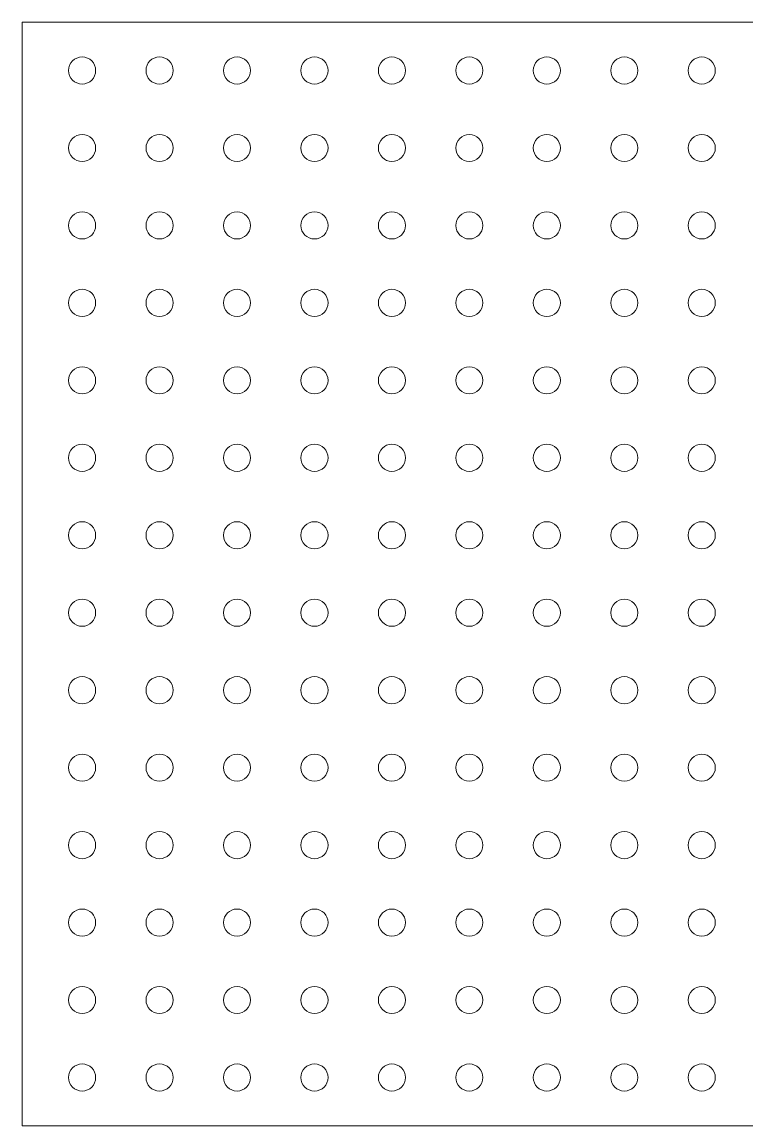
# Model space of a CAD drawing. Extents: x 1000 to 49000, y 2919 to 77300.
# Drawn here: x 30000 to 31872, y 64625 to 67475 of the extents above; entities that cross this region are included whole.
import ezdxf

# ---------------------------------------------------------------- set-up
doc = ezdxf.new("R2010")
doc.units = 13
doc.layers.add('Inner', color=4, linetype='Continuous', lineweight=0, true_color=0x00ffff)
doc.layers.add('Outer', color=1, linetype='Continuous', lineweight=0, true_color=0xff0000)

msp = doc.modelspace()

# ---------------------------------------------------------------- linework, layer by layer
at = {"layer": 'Inner'}
msp.add_lwpolyline([(31910, 64625), (31910, 67475), (30000, 67475), (30000, 64625), (31910, 64625)], dxfattribs=at)
at = {"layer": 'Outer'}
for centre in [(30155, 67350), (30355, 67350), (30555, 67350), (30755, 67350), (30955, 67350), (31155, 67350), (31355, 67350), (31555, 67350), (31755, 67350), (30155, 67150), (30355, 67150), (30555, 67150), (30755, 67150), (30955, 67150), (31155, 67150), (31355, 67150), (31555, 67150), (31755, 67150), (30155, 66950), (30355, 66950), (30555, 66950), (30755, 66950), (30955, 66950), (31155, 66950), (31355, 66950), (31555, 66950), (31755, 66950), (30155, 66750), (30355, 66750), (30555, 66750), (30755, 66750), (30955, 66750), (31155, 66750), (31355, 66750), (31555, 66750), (31755, 66750), (30155, 66550), (30355, 66550), (30555, 66550), (30755, 66550), (30955, 66550), (31155, 66550), (31355, 66550), (31555, 66550), (31755, 66550), (30155, 66350), (30355, 66350), (30555, 66350), (30755, 66350), (30955, 66350), (31155, 66350), (31355, 66350), (31555, 66350), (31755, 66350), (30155, 66150), (30355, 66150), (30555, 66150), (30755, 66150), (30955, 66150), (31155, 66150), (31355, 66150), (31555, 66150), (31755, 66150), (30155, 65950), (30355, 65950), (30555, 65950), (30755, 65950), (30955, 65950), (31155, 65950), (31355, 65950), (31555, 65950), (31755, 65950), (30155, 65750), (30355, 65750), (30555, 65750), (30755, 65750), (30955, 65750), (31155, 65750), (31355, 65750), (31555, 65750), (31755, 65750), (30155, 65550), (30355, 65550), (30555, 65550), (30755, 65550), (30955, 65550), (31155, 65550), (31355, 65550), (31555, 65550), (31755, 65550), (30155, 65350), (30355, 65350), (30555, 65350), (30755, 65350), (30955, 65350), (31155, 65350), (31355, 65350), (31555, 65350), (31755, 65350), (30155, 65150), (30355, 65150), (30555, 65150), (30755, 65150), (30955, 65150), (31155, 65150), (31355, 65150), (31555, 65150), (31755, 65150), (30155, 64950), (30355, 64950), (30555, 64950), (30755, 64950), (30955, 64950), (31155, 64950), (31355, 64950), (31555, 64950), (31755, 64950), (30155, 64750), (30355, 64750), (30555, 64750), (30755, 64750), (30955, 64750), (31155, 64750), (31355, 64750), (31555, 64750), (31755, 64750)]:
    msp.add_circle(centre, 35, dxfattribs=at)

doc.saveas('drawing.dxf')
